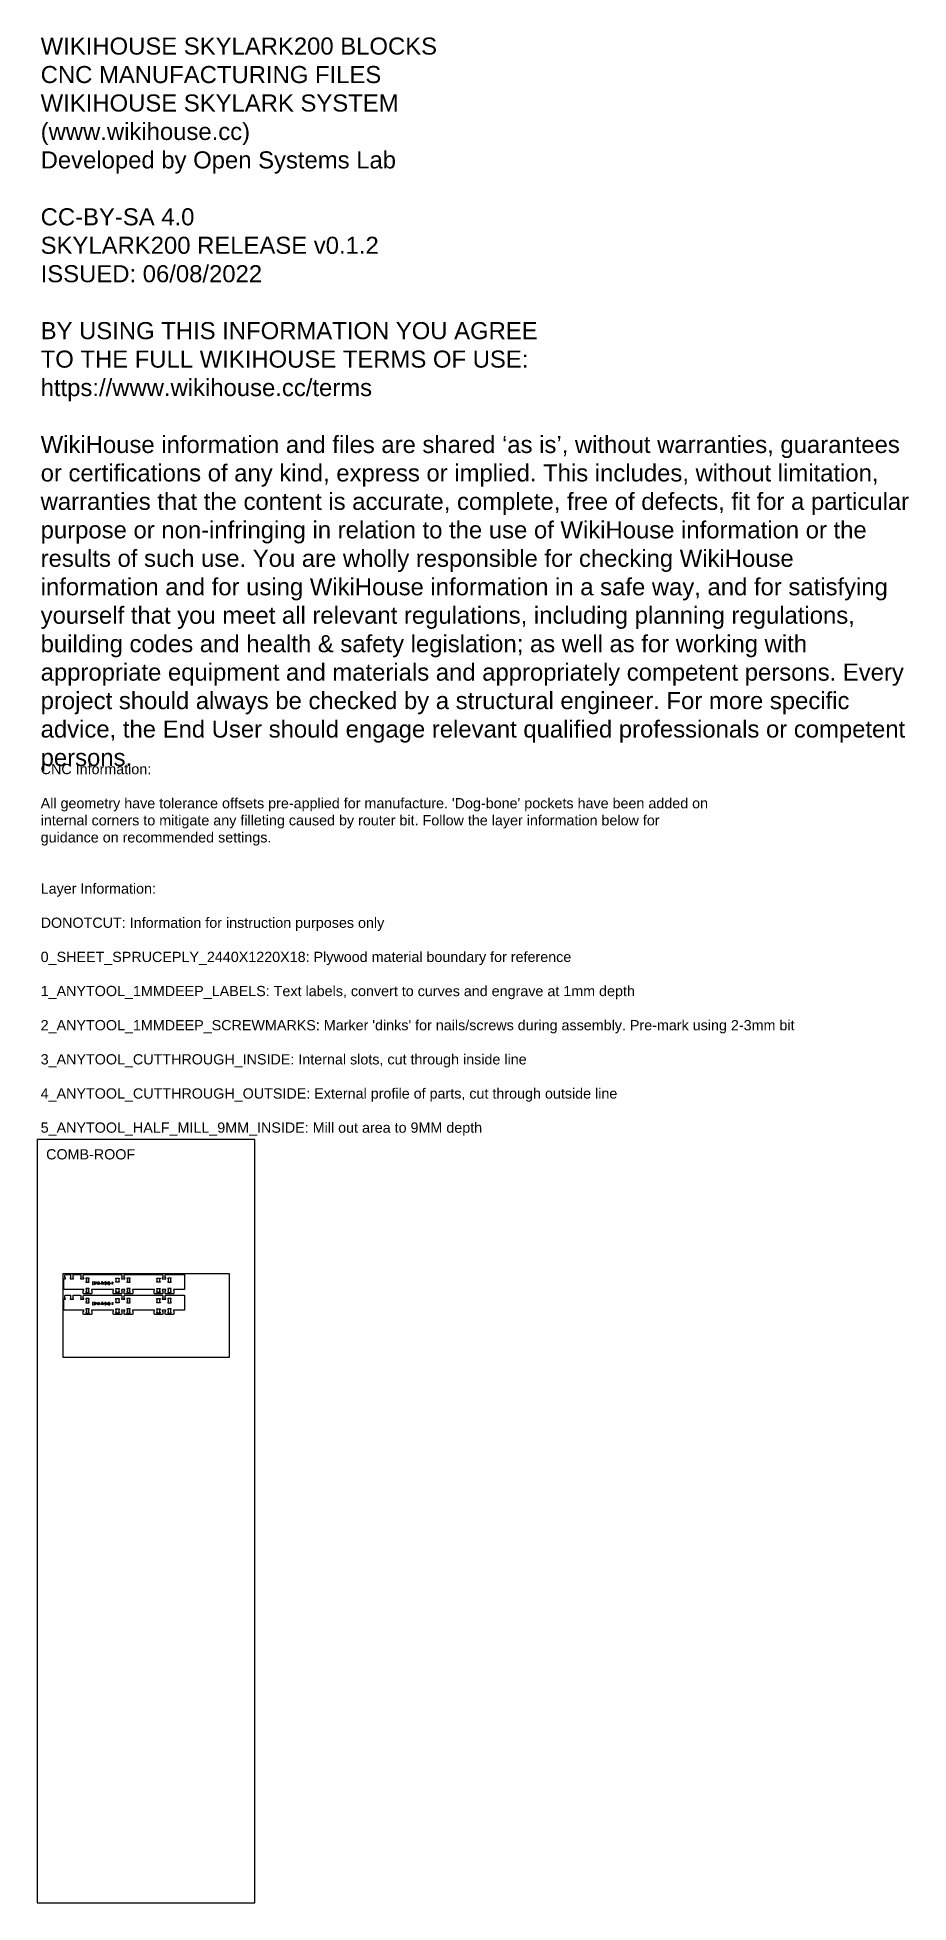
# Model space of a CAD drawing. Header units: millimetres. Extents: x 0 to 12757, y 0 to 27318.
import ezdxf

# ---------------------------------------------------------------- set-up
doc = ezdxf.new("R2010")
doc.units = ezdxf.units.MM
for name, color, linetype, true_color in [('0_SHEET_SPRUCEPLY_2440X122', 1, 'Continuous', 0xff0000), ('1_ANYTOOL_1MMDEEP_LABELS_S', 2, 'Continuous', 0xffff00), ('3_ANYTOOL_CUTTHROUGH_INSID', 4, 'Continuous', 0x00ffff), ('4_ANYTOOL_CUTTHROUGH_OUTSI', 5, 'Continuous', 0x0000ff), ('DONOTCUT', 7, 'Continuous', 0xffffff)]:
    doc.layers.add(name, color=color, linetype=linetype, true_color=true_color)
doc.styles.add('Arial', font='')
doc.styles.get('Arial').set_extended_font_data('Arial')

msp = doc.modelspace()

# ---------------------------------------------------------------- linework, layer by layer
at = {"layer": '0_SHEET_SPRUCEPLY_2440X122'}
msp.add_lwpolyline([(372, 9211), (372, 7991), (2812, 7991), (2812, 9211)], close=True, dxfattribs=at)
at = {"layer": '1_ANYTOOL_1MMDEEP_LABELS_S', "color": 2, "true_color": 0xffff00}
for points in [[(822, 9090), (812, 9090, 0.414214), (806, 9084), (806, 9060, 0.414214), (812, 9054), (822, 9054)], [(890, 9074), (900, 9074, -1), (900, 9054), (890, 9054), (890, 9090), (900, 9090, -1), (900, 9074)], [(940, 9070), (950, 9070, 1), (950, 9090), (940, 9090), (940, 9054)], [(822, 8792), (812, 8792, 0.414214), (806, 8786), (806, 8762, 0.414214), (812, 8756), (822, 8756)], [(890, 8776), (900, 8776, -1), (900, 8756), (890, 8756), (890, 8792), (900, 8792, -1), (900, 8776)], [(940, 8772), (950, 8772, 1), (950, 8792), (940, 8792), (940, 8756)]]:
    msp.add_lwpolyline(points, format="xyb", dxfattribs=at)
for points in [[(830, 9064, 1), (850, 9064), (850, 9080, 1), (830, 9080)], [(1052, 9090), (1040, 9090), (1040, 9054), (1052, 9054, 0.414214), (1060, 9062), (1060, 9082, 0.414214)], [(830, 8766, 1), (850, 8766), (850, 8782, 1), (830, 8782)], [(1052, 8792), (1040, 8792), (1040, 8756), (1052, 8756, 0.414214), (1060, 8764), (1060, 8784, 0.414214)]]:
    msp.add_lwpolyline(points, format="xyb", close=True, dxfattribs=at)
for points in [[(858, 9054), (858, 9090), (870, 9070), (882, 9090), (882, 9054)], [(918, 9066), (934, 9066)], [(960, 9054), (952, 9070)], [(964, 9054), (980, 9090)], [(1004, 9090), (988, 9090), (988, 9054), (1004, 9054)], [(1000, 9074), (988, 9074)], [(1012, 9054), (1012, 9090), (1032, 9054), (1032, 9090)], [(1068, 9066), (1084, 9066)], [(1104, 9072), (1092, 9090)], [(1104, 9072), (1116, 9090)], [(1104, 9054), (1104, 9072)], [(858, 8756), (858, 8792), (870, 8772), (882, 8792), (882, 8756)], [(918, 8768), (934, 8768)], [(960, 8756), (952, 8772)], [(964, 8756), (980, 8792)], [(1004, 8792), (988, 8792), (988, 8756), (1004, 8756)], [(1000, 8776), (988, 8776)], [(1012, 8756), (1012, 8792), (1032, 8756), (1032, 8792)], [(1068, 8768), (1084, 8768)], [(1104, 8774), (1092, 8792)], [(1104, 8774), (1116, 8792)], [(1104, 8756), (1104, 8774)]]:
    msp.add_lwpolyline(points, dxfattribs=at)
at = {"layer": '3_ANYTOOL_CUTTHROUGH_INSID', "color": 4, "true_color": 0x00ffff}
for points in [[(761, 9099), (755, 9099), (755, 9135), (761, 9135), (761, 9147), (712, 9147), (712, 9135), (718, 9135), (718, 9099), (712, 9099), (712, 9087), (761, 9087)], [(761, 9099), (755, 9099), (755, 9135), (761, 9135), (761, 9147), (712, 9147), (712, 9135), (718, 9135), (718, 9099), (712, 9099), (712, 9087), (761, 9087)], [(1148, 9099), (1154, 9099), (1154, 9135), (1148, 9135), (1148, 9147), (1197, 9147), (1197, 9135), (1191, 9135), (1191, 9099), (1197, 9099), (1197, 9087), (1148, 9087)], [(1148, 9099), (1154, 9099), (1154, 9135), (1148, 9135), (1148, 9147), (1197, 9147), (1197, 9135), (1191, 9135), (1191, 9099), (1197, 9099), (1197, 9087), (1148, 9087)], [(1361, 9099), (1355, 9099), (1355, 9135), (1361, 9135), (1361, 9147), (1312, 9147), (1312, 9135), (1318, 9135), (1318, 9099), (1312, 9099), (1312, 9087), (1361, 9087)], [(1361, 9099), (1355, 9099), (1355, 9135), (1361, 9135), (1361, 9147), (1312, 9147), (1312, 9135), (1318, 9135), (1318, 9099), (1312, 9099), (1312, 9087), (1361, 9087)], [(1748, 9099), (1754, 9099), (1754, 9135), (1748, 9135), (1748, 9147), (1797, 9147), (1797, 9135), (1791, 9135), (1791, 9099), (1797, 9099), (1797, 9087), (1748, 9087)], [(1748, 9099), (1754, 9099), (1754, 9135), (1748, 9135), (1748, 9147), (1797, 9147), (1797, 9135), (1791, 9135), (1791, 9099), (1797, 9099), (1797, 9087), (1748, 9087)], [(1961, 9099), (1955, 9099), (1955, 9135), (1961, 9135), (1961, 9147), (1912, 9147), (1912, 9135), (1918, 9135), (1918, 9099), (1912, 9099), (1912, 9087), (1961, 9087)], [(1961, 9099), (1955, 9099), (1955, 9135), (1961, 9135), (1961, 9147), (1912, 9147), (1912, 9135), (1918, 9135), (1918, 9099), (1912, 9099), (1912, 9087), (1961, 9087)], [(761, 8985), (761, 8997), (712, 8997), (712, 8985), (718, 8985), (718, 8949), (712, 8949), (712, 8937), (761, 8937), (761, 8949), (755, 8949), (755, 8985)], [(761, 8985), (761, 8997), (712, 8997), (712, 8985), (718, 8985), (718, 8949), (712, 8949), (712, 8937), (761, 8937), (761, 8949), (755, 8949), (755, 8985)], [(761, 8798), (755, 8798), (755, 8833), (761, 8833), (761, 8846), (712, 8846), (712, 8833), (718, 8833), (718, 8798), (712, 8798), (712, 8785), (761, 8785)], [(761, 8798), (755, 8798), (755, 8833), (761, 8833), (761, 8846), (712, 8846), (712, 8833), (718, 8833), (718, 8798), (712, 8798), (712, 8785), (761, 8785)], [(1148, 8985), (1148, 8997), (1197, 8997), (1197, 8985), (1191, 8985), (1191, 8949), (1197, 8949), (1197, 8937), (1148, 8937), (1148, 8949), (1154, 8949), (1154, 8985)], [(1148, 8985), (1148, 8997), (1197, 8997), (1197, 8985), (1191, 8985), (1191, 8949), (1197, 8949), (1197, 8937), (1148, 8937), (1148, 8949), (1154, 8949), (1154, 8985)], [(1148, 8798), (1154, 8798), (1154, 8833), (1148, 8833), (1148, 8846), (1197, 8846), (1197, 8833), (1191, 8833), (1191, 8798), (1197, 8798), (1197, 8785), (1148, 8785)], [(1148, 8798), (1154, 8798), (1154, 8833), (1148, 8833), (1148, 8846), (1197, 8846), (1197, 8833), (1191, 8833), (1191, 8798), (1197, 8798), (1197, 8785), (1148, 8785)], [(1361, 8985), (1361, 8997), (1312, 8997), (1312, 8985), (1318, 8985), (1318, 8949), (1312, 8949), (1312, 8937), (1361, 8937), (1361, 8949), (1355, 8949), (1355, 8985)], [(1361, 8985), (1361, 8997), (1312, 8997), (1312, 8985), (1318, 8985), (1318, 8949), (1312, 8949), (1312, 8937), (1361, 8937), (1361, 8949), (1355, 8949), (1355, 8985)], [(1361, 8798), (1355, 8798), (1355, 8833), (1361, 8833), (1361, 8846), (1312, 8846), (1312, 8833), (1318, 8833), (1318, 8798), (1312, 8798), (1312, 8785), (1361, 8785)], [(1361, 8798), (1355, 8798), (1355, 8833), (1361, 8833), (1361, 8846), (1312, 8846), (1312, 8833), (1318, 8833), (1318, 8798), (1312, 8798), (1312, 8785), (1361, 8785)], [(1748, 8985), (1748, 8997), (1797, 8997), (1797, 8985), (1791, 8985), (1791, 8949), (1797, 8949), (1797, 8937), (1748, 8937), (1748, 8949), (1754, 8949), (1754, 8985)], [(1748, 8985), (1748, 8997), (1797, 8997), (1797, 8985), (1791, 8985), (1791, 8949), (1797, 8949), (1797, 8937), (1748, 8937), (1748, 8949), (1754, 8949), (1754, 8985)], [(1748, 8798), (1754, 8798), (1754, 8833), (1748, 8833), (1748, 8846), (1797, 8846), (1797, 8833), (1791, 8833), (1791, 8798), (1797, 8798), (1797, 8785), (1748, 8785)], [(1748, 8798), (1754, 8798), (1754, 8833), (1748, 8833), (1748, 8846), (1797, 8846), (1797, 8833), (1791, 8833), (1791, 8798), (1797, 8798), (1797, 8785), (1748, 8785)], [(1961, 8985), (1961, 8997), (1912, 8997), (1912, 8985), (1918, 8985), (1918, 8949), (1912, 8949), (1912, 8937), (1961, 8937), (1961, 8949), (1955, 8949), (1955, 8985)], [(1961, 8985), (1961, 8997), (1912, 8997), (1912, 8985), (1918, 8985), (1918, 8949), (1912, 8949), (1912, 8937), (1961, 8937), (1961, 8949), (1955, 8949), (1955, 8985)], [(1961, 8798), (1955, 8798), (1955, 8833), (1961, 8833), (1961, 8846), (1912, 8846), (1912, 8833), (1918, 8833), (1918, 8798), (1912, 8798), (1912, 8785), (1961, 8785)], [(1961, 8798), (1955, 8798), (1955, 8833), (1961, 8833), (1961, 8846), (1912, 8846), (1912, 8833), (1918, 8833), (1918, 8798), (1912, 8798), (1912, 8785), (1961, 8785)], [(761, 8683), (761, 8696), (712, 8696), (712, 8683), (718, 8683), (718, 8648), (712, 8648), (712, 8635), (761, 8635), (761, 8648), (755, 8648), (755, 8683)], [(761, 8683), (761, 8696), (712, 8696), (712, 8683), (718, 8683), (718, 8648), (712, 8648), (712, 8635), (761, 8635), (761, 8648), (755, 8648), (755, 8683)], [(1148, 8683), (1148, 8696), (1197, 8696), (1197, 8683), (1191, 8683), (1191, 8648), (1197, 8648), (1197, 8635), (1148, 8635), (1148, 8648), (1154, 8648), (1154, 8683)], [(1148, 8683), (1148, 8696), (1197, 8696), (1197, 8683), (1191, 8683), (1191, 8648), (1197, 8648), (1197, 8635), (1148, 8635), (1148, 8648), (1154, 8648), (1154, 8683)], [(1361, 8683), (1361, 8696), (1312, 8696), (1312, 8683), (1318, 8683), (1318, 8648), (1312, 8648), (1312, 8635), (1361, 8635), (1361, 8648), (1355, 8648), (1355, 8683)], [(1361, 8683), (1361, 8696), (1312, 8696), (1312, 8683), (1318, 8683), (1318, 8648), (1312, 8648), (1312, 8635), (1361, 8635), (1361, 8648), (1355, 8648), (1355, 8683)], [(1748, 8683), (1748, 8696), (1797, 8696), (1797, 8683), (1791, 8683), (1791, 8648), (1797, 8648), (1797, 8635), (1748, 8635), (1748, 8648), (1754, 8648), (1754, 8683)], [(1748, 8683), (1748, 8696), (1797, 8696), (1797, 8683), (1791, 8683), (1791, 8648), (1797, 8648), (1797, 8635), (1748, 8635), (1748, 8648), (1754, 8648), (1754, 8683)], [(1961, 8683), (1961, 8696), (1912, 8696), (1912, 8683), (1918, 8683), (1918, 8648), (1912, 8648), (1912, 8635), (1961, 8635), (1961, 8648), (1955, 8648), (1955, 8683)], [(1961, 8683), (1961, 8696), (1912, 8696), (1912, 8683), (1918, 8683), (1918, 8648), (1912, 8648), (1912, 8635), (1961, 8635), (1961, 8648), (1955, 8648), (1955, 8683)]]:
    msp.add_lwpolyline(points, close=True, dxfattribs=at)
at = {"layer": '4_ANYTOOL_CUTTHROUGH_OUTSI', "color": 5, "true_color": 0x0000ff}
for points in [[(655, 9138), (679, 9138), (679, 9151), (673, 9151), (673, 9189), (673, 9189, -0.414214), (685, 9200), (1225, 9200, -0.414214), (1236, 9189), (1236, 9151), (1230, 9151), (1230, 9138), (1279, 9138), (1279, 9151), (1273, 9151), (1273, 9189), (1273, 9189, -0.198912), (1276, 9197, -0.198912), (1285, 9200), (1825, 9200, -0.198912), (1833, 9197, -0.198912), (1836, 9189), (1836, 9151), (1830, 9151), (1830, 9138), (1879, 9138), (1879, 9151), (1873, 9151), (1873, 9189), (1873, 9189, -0.414214), (1885, 9200), (2154, 9200), (2154, 8979), (1992, 8979), (1992, 8967), (1998, 8967), (1998, 8927), (1998, 8927, -0.414214), (1987, 8915), (1885, 8915), (1884, 8915), (1884, 8915), (1884, 8915), (1883, 8915), (1883, 8915), (1883, 8915), (1883, 8915), (1882, 8915), (1882, 8915), (1882, 8915), (1882, 8915), (1881, 8916), (1881, 8916), (1881, 8916), (1880, 8916), (1880, 8916), (1880, 8916), (1880, 8916), (1879, 8916), (1879, 8916), (1879, 8917), (1879, 8917), (1878, 8917), (1878, 8917), (1878, 8917), (1878, 8917), (1877, 8918), (1877, 8918), (1877, 8918), (1877, 8918), (1876, 8918), (1876, 8919), (1876, 8919), (1876, 8919), (1876, 8919), (1875, 8919), (1875, 8920), (1875, 8920), (1875, 8920), (1875, 8920), (1875, 8921), (1874, 8921), (1874, 8921), (1874, 8921), (1874, 8922), (1874, 8922), (1874, 8922), (1874, 8922), (1873, 8923), (1873, 8923), (1873, 8923), (1873, 8924), (1873, 8924), (1873, 8924), (1873, 8924), (1873, 8925), (1873, 8925), (1873, 8925), (1873, 8925), (1873, 8926), (1873, 8926), (1873, 8926), (1873, 8927), (1873, 8927), (1873, 8967), (1879, 8967), (1879, 8979), (1830, 8979), (1830, 8967), (1836, 8967), (1836, 8927), (1836, 8927), (1836, 8927), (1836, 8926), (1836, 8926), (1836, 8926), (1836, 8925), (1836, 8925), (1836, 8925), (1836, 8925), (1836, 8924), (1836, 8924), (1836, 8924), (1836, 8924), (1836, 8923), (1836, 8923), (1836, 8923), (1835, 8922), (1835, 8922), (1835, 8922), (1835, 8922), (1835, 8921), (1835, 8921), (1835, 8921), (1835, 8921), (1834, 8920), (1834, 8920), (1834, 8920), (1834, 8920), (1834, 8919), (1833, 8919), (1833, 8919), (1833, 8919), (1833, 8919), (1833, 8918), (1832, 8918), (1832, 8918), (1832, 8918), (1832, 8918), (1831, 8917), (1831, 8917), (1831, 8917), (1831, 8917), (1830, 8917), (1830, 8917), (1830, 8916), (1830, 8916), (1829, 8916), (1829, 8916), (1829, 8916), (1829, 8916), (1828, 8916), (1828, 8916), (1828, 8916), (1827, 8915), (1827, 8915), (1827, 8915), (1827, 8915), (1826, 8915), (1826, 8915), (1826, 8915), (1826, 8915), (1825, 8915), (1825, 8915), (1825, 8915), (1825, 8915), (1723, 8915, -0.414214), (1711, 8927), (1711, 8967), (1717, 8967), (1717, 8979), (1392, 8979), (1392, 8967), (1398, 8967), (1398, 8927), (1398, 8927, -0.414214), (1387, 8915), (1285, 8915), (1284, 8915), (1284, 8915), (1284, 8915), (1283, 8915), (1283, 8915), (1283, 8915), (1283, 8915), (1282, 8915), (1282, 8915), (1282, 8915), (1282, 8915), (1281, 8916), (1281, 8916), (1281, 8916), (1280, 8916), (1280, 8916), (1280, 8916), (1280, 8916), (1279, 8916), (1279, 8916), (1279, 8917), (1279, 8917), (1278, 8917), (1278, 8917), (1278, 8917), (1278, 8917), (1277, 8918), (1277, 8918), (1277, 8918), (1277, 8918), (1276, 8918), (1276, 8919), (1276, 8919), (1276, 8919), (1276, 8919), (1275, 8919), (1275, 8920), (1275, 8920), (1275, 8920), (1275, 8920), (1275, 8921), (1274, 8921), (1274, 8921), (1274, 8921), (1274, 8922), (1274, 8922), (1274, 8922), (1274, 8922), (1273, 8923), (1273, 8923), (1273, 8923), (1273, 8924), (1273, 8924), (1273, 8924), (1273, 8924), (1273, 8925), (1273, 8925), (1273, 8925), (1273, 8925), (1273, 8926), (1273, 8926), (1273, 8926), (1273, 8927), (1273, 8927), (1273, 8967), (1279, 8967), (1279, 8979), (1230, 8979), (1230, 8967), (1236, 8967), (1236, 8927), (1236, 8927), (1236, 8927), (1236, 8926), (1236, 8926), (1236, 8926), (1236, 8925), (1236, 8925), (1236, 8925), (1236, 8925), (1236, 8924), (1236, 8924), (1236, 8924), (1236, 8924), (1236, 8923), (1236, 8923), (1236, 8923), (1235, 8922), (1235, 8922), (1235, 8922), (1235, 8922), (1235, 8921), (1235, 8921), (1235, 8921), (1235, 8921), (1234, 8920), (1234, 8920), (1234, 8920), (1234, 8920), (1234, 8919), (1233, 8919), (1233, 8919), (1233, 8919), (1233, 8919), (1233, 8918), (1232, 8918), (1232, 8918), (1232, 8918), (1232, 8918), (1231, 8917), (1231, 8917), (1231, 8917), (1231, 8917), (1230, 8917), (1230, 8917), (1230, 8916), (1230, 8916), (1229, 8916), (1229, 8916), (1229, 8916), (1229, 8916), (1228, 8916), (1228, 8916), (1228, 8916), (1227, 8915), (1227, 8915), (1227, 8915), (1227, 8915), (1226, 8915), (1226, 8915), (1226, 8915), (1226, 8915), (1225, 8915), (1225, 8915), (1225, 8915), (1225, 8915), (1123, 8915, -0.414214), (1111, 8927), (1111, 8967), (1117, 8967), (1117, 8979), (792, 8979), (792, 8967), (798, 8967), (798, 8927), (798, 8927, -0.414214), (787, 8915), (685, 8915), (684, 8915), (684, 8915), (684, 8915), (683, 8915), (683, 8915), (683, 8915), (683, 8915), (682, 8915), (682, 8915), (682, 8915), (682, 8915), (681, 8916), (681, 8916), (681, 8916), (680, 8916), (680, 8916), (680, 8916), (680, 8916), (679, 8916), (679, 8916), (679, 8917), (679, 8917), (678, 8917), (678, 8917), (678, 8917), (678, 8917), (677, 8918), (677, 8918), (677, 8918), (677, 8918), (676, 8918), (676, 8919), (676, 8919), (676, 8919), (676, 8919), (675, 8919), (675, 8920), (675, 8920), (675, 8920), (675, 8920), (675, 8921), (674, 8921), (674, 8921), (674, 8921), (674, 8922), (674, 8922), (674, 8922), (674, 8922), (673, 8923), (673, 8923), (673, 8923), (673, 8924), (673, 8924), (673, 8924), (673, 8924), (673, 8925), (673, 8925), (673, 8925), (673, 8925), (673, 8926), (673, 8926), (673, 8926), (673, 8927), (673, 8927), (673, 8967), (679, 8967), (679, 8979), (655, 8979), (387, 8979), (387, 8979), (387, 9138), (411, 9138), (411, 9151), (405, 9151), (405, 9189), (405, 9189, -0.414214), (417, 9200), (486, 9200), (486, 9151), (480, 9151), (480, 9138), (529, 9138), (529, 9151), (523, 9151), (523, 9200), (625, 9200), (625, 9200), (625, 9200), (625, 9200), (625, 9200), (626, 9200), (626, 9200), (626, 9200), (626, 9200), (627, 9200), (627, 9200), (627, 9200), (627, 9200), (628, 9200), (628, 9200), (628, 9200), (629, 9200), (629, 9199), (629, 9199), (629, 9199), (630, 9199), (630, 9199), (630, 9199), (630, 9199), (631, 9199), (631, 9198), (631, 9198), (631, 9198), (632, 9198), (632, 9198), (632, 9198), (632, 9197), (633, 9197), (633, 9197), (633, 9197), (633, 9196), (633, 9196), (634, 9196), (634, 9196), (634, 9196), (634, 9195), (634, 9195), (634, 9195), (635, 9195), (635, 9194), (635, 9194), (635, 9194), (635, 9194), (635, 9193), (635, 9193), (635, 9193), (636, 9192), (636, 9192), (636, 9192), (636, 9192), (636, 9191), (636, 9191), (636, 9191), (636, 9191), (636, 9190), (636, 9190), (636, 9190), (636, 9189), (636, 9189), (636, 9189), (636, 9189), (636, 9151), (630, 9151), (630, 9138), (655, 9138)], [(655, 8837), (679, 8837), (679, 8849), (673, 8849), (673, 8887), (673, 8887, -0.414214), (685, 8899), (1225, 8899, -0.414214), (1236, 8887), (1236, 8849), (1230, 8849), (1230, 8837), (1279, 8837), (1279, 8849), (1273, 8849), (1273, 8887), (1273, 8887, -0.198912), (1276, 8895, -0.198912), (1285, 8899), (1825, 8899, -0.198912), (1833, 8895, -0.198912), (1836, 8887), (1836, 8849), (1830, 8849), (1830, 8837), (1879, 8837), (1879, 8849), (1873, 8849), (1873, 8887), (1873, 8887, -0.414214), (1885, 8899), (2154, 8899), (2154, 8678), (1992, 8678), (1992, 8665), (1998, 8665), (1998, 8625), (1998, 8625, -0.414214), (1987, 8614), (1885, 8614), (1884, 8614), (1884, 8614), (1884, 8614), (1883, 8614), (1883, 8614), (1883, 8614), (1883, 8614), (1882, 8614), (1882, 8614), (1882, 8614), (1882, 8614), (1881, 8614), (1881, 8614), (1881, 8614), (1880, 8614), (1880, 8614), (1880, 8615), (1880, 8615), (1879, 8615), (1879, 8615), (1879, 8615), (1879, 8615), (1878, 8615), (1878, 8615), (1878, 8616), (1878, 8616), (1877, 8616), (1877, 8616), (1877, 8616), (1877, 8617), (1876, 8617), (1876, 8617), (1876, 8617), (1876, 8617), (1876, 8618), (1875, 8618), (1875, 8618), (1875, 8618), (1875, 8619), (1875, 8619), (1875, 8619), (1874, 8619), (1874, 8620), (1874, 8620), (1874, 8620), (1874, 8620), (1874, 8621), (1874, 8621), (1873, 8621), (1873, 8622), (1873, 8622), (1873, 8622), (1873, 8622), (1873, 8623), (1873, 8623), (1873, 8623), (1873, 8623), (1873, 8624), (1873, 8624), (1873, 8624), (1873, 8625), (1873, 8625), (1873, 8625), (1873, 8625), (1873, 8665), (1879, 8665), (1879, 8678), (1830, 8678), (1830, 8665), (1836, 8665), (1836, 8625), (1836, 8625), (1836, 8625), (1836, 8625), (1836, 8625), (1836, 8624), (1836, 8624), (1836, 8624), (1836, 8623), (1836, 8623), (1836, 8623), (1836, 8623), (1836, 8622), (1836, 8622), (1836, 8622), (1836, 8622), (1836, 8621), (1835, 8621), (1835, 8621), (1835, 8620), (1835, 8620), (1835, 8620), (1835, 8620), (1835, 8619), (1835, 8619), (1834, 8619), (1834, 8619), (1834, 8618), (1834, 8618), (1834, 8618), (1833, 8618), (1833, 8617), (1833, 8617), (1833, 8617), (1833, 8617), (1832, 8617), (1832, 8616), (1832, 8616), (1832, 8616), (1831, 8616), (1831, 8616), (1831, 8615), (1831, 8615), (1830, 8615), (1830, 8615), (1830, 8615), (1830, 8615), (1829, 8615), (1829, 8615), (1829, 8614), (1829, 8614), (1828, 8614), (1828, 8614), (1828, 8614), (1827, 8614), (1827, 8614), (1827, 8614), (1827, 8614), (1826, 8614), (1826, 8614), (1826, 8614), (1826, 8614), (1825, 8614), (1825, 8614), (1825, 8614), (1825, 8614), (1723, 8614, -0.414214), (1711, 8625), (1711, 8665), (1717, 8665), (1717, 8678), (1392, 8678), (1392, 8665), (1398, 8665), (1398, 8625), (1398, 8625, -0.414214), (1387, 8614), (1285, 8614), (1284, 8614), (1284, 8614), (1284, 8614), (1283, 8614), (1283, 8614), (1283, 8614), (1283, 8614), (1282, 8614), (1282, 8614), (1282, 8614), (1282, 8614), (1281, 8614), (1281, 8614), (1281, 8614), (1280, 8614), (1280, 8614), (1280, 8615), (1280, 8615), (1279, 8615), (1279, 8615), (1279, 8615), (1279, 8615), (1278, 8615), (1278, 8615), (1278, 8616), (1278, 8616), (1277, 8616), (1277, 8616), (1277, 8616), (1277, 8617), (1276, 8617), (1276, 8617), (1276, 8617), (1276, 8617), (1276, 8618), (1275, 8618), (1275, 8618), (1275, 8618), (1275, 8619), (1275, 8619), (1275, 8619), (1274, 8619), (1274, 8620), (1274, 8620), (1274, 8620), (1274, 8620), (1274, 8621), (1274, 8621), (1273, 8621), (1273, 8622), (1273, 8622), (1273, 8622), (1273, 8622), (1273, 8623), (1273, 8623), (1273, 8623), (1273, 8623), (1273, 8624), (1273, 8624), (1273, 8624), (1273, 8625), (1273, 8625), (1273, 8625), (1273, 8625), (1273, 8665), (1279, 8665), (1279, 8678), (1230, 8678), (1230, 8665), (1236, 8665), (1236, 8625), (1236, 8625), (1236, 8625), (1236, 8625), (1236, 8625), (1236, 8624), (1236, 8624), (1236, 8624), (1236, 8623), (1236, 8623), (1236, 8623), (1236, 8623), (1236, 8622), (1236, 8622), (1236, 8622), (1236, 8622), (1236, 8621), (1235, 8621), (1235, 8621), (1235, 8620), (1235, 8620), (1235, 8620), (1235, 8620), (1235, 8619), (1235, 8619), (1234, 8619), (1234, 8619), (1234, 8618), (1234, 8618), (1234, 8618), (1233, 8618), (1233, 8617), (1233, 8617), (1233, 8617), (1233, 8617), (1232, 8617), (1232, 8616), (1232, 8616), (1232, 8616), (1231, 8616), (1231, 8616), (1231, 8615), (1231, 8615), (1230, 8615), (1230, 8615), (1230, 8615), (1230, 8615), (1229, 8615), (1229, 8615), (1229, 8614), (1229, 8614), (1228, 8614), (1228, 8614), (1228, 8614), (1227, 8614), (1227, 8614), (1227, 8614), (1227, 8614), (1226, 8614), (1226, 8614), (1226, 8614), (1226, 8614), (1225, 8614), (1225, 8614), (1225, 8614), (1225, 8614), (1123, 8614, -0.414214), (1111, 8625), (1111, 8665), (1117, 8665), (1117, 8678), (792, 8678), (792, 8665), (798, 8665), (798, 8625), (798, 8625, -0.414214), (787, 8614), (685, 8614), (684, 8614), (684, 8614), (684, 8614), (683, 8614), (683, 8614), (683, 8614), (683, 8614), (682, 8614), (682, 8614), (682, 8614), (682, 8614), (681, 8614), (681, 8614), (681, 8614), (680, 8614), (680, 8614), (680, 8615), (680, 8615), (679, 8615), (679, 8615), (679, 8615), (679, 8615), (678, 8615), (678, 8615), (678, 8616), (678, 8616), (677, 8616), (677, 8616), (677, 8616), (677, 8617), (676, 8617), (676, 8617), (676, 8617), (676, 8617), (676, 8618), (675, 8618), (675, 8618), (675, 8618), (675, 8619), (675, 8619), (675, 8619), (674, 8619), (674, 8620), (674, 8620), (674, 8620), (674, 8620), (674, 8621), (674, 8621), (673, 8621), (673, 8622), (673, 8622), (673, 8622), (673, 8622), (673, 8623), (673, 8623), (673, 8623), (673, 8623), (673, 8624), (673, 8624), (673, 8624), (673, 8625), (673, 8625), (673, 8625), (673, 8625), (673, 8665), (679, 8665), (679, 8678), (655, 8678), (387, 8678), (387, 8678), (387, 8837), (411, 8837), (411, 8849), (405, 8849), (405, 8887), (405, 8887, -0.414214), (417, 8899), (486, 8899), (486, 8849), (480, 8849), (480, 8837), (529, 8837), (529, 8849), (523, 8849), (523, 8899), (625, 8899), (625, 8899), (625, 8899), (625, 8899), (625, 8899), (626, 8899), (626, 8899), (626, 8899), (626, 8899), (627, 8899), (627, 8899), (627, 8898), (627, 8898), (628, 8898), (628, 8898), (628, 8898), (629, 8898), (629, 8898), (629, 8898), (629, 8898), (630, 8898), (630, 8898), (630, 8897), (630, 8897), (631, 8897), (631, 8897), (631, 8897), (631, 8897), (632, 8896), (632, 8896), (632, 8896), (632, 8896), (633, 8896), (633, 8895), (633, 8895), (633, 8895), (633, 8895), (634, 8895), (634, 8894), (634, 8894), (634, 8894), (634, 8894), (634, 8893), (635, 8893), (635, 8893), (635, 8893), (635, 8892), (635, 8892), (635, 8892), (635, 8891), (635, 8891), (636, 8891), (636, 8891), (636, 8890), (636, 8890), (636, 8890), (636, 8890), (636, 8889), (636, 8889), (636, 8889), (636, 8889), (636, 8888), (636, 8888), (636, 8888), (636, 8887), (636, 8887), (636, 8849), (630, 8849), (630, 8837), (655, 8837)]]:
    msp.add_lwpolyline(points, format="xyb", close=True, dxfattribs=at)
at = {"layer": 'DONOTCUT'}
msp.add_lwpolyline([(0, 0), (3183, 0), (3183, 11179), (0, 11179)], close=True, dxfattribs=at)

# ---------------------------------------------------------------- texts
at = {"layer": 'DONOTCUT', "attachment_point": 1, "style": 'Arial'}
for s, insert, char_height, width in [('{\\fArial;WIKIHOUSE SKYLARK200 BLOCKS}\\P{\\fArial;CNC MANUFACTURING FILES}\\P{\\fArial;WIKIHOUSE SKYLARK SYSTEM}\\P{\\fArial;(www.wikihouse.cc)}\\P{\\fArial;Developed by Open Systems Lab}\\P\\P{\\fArial;CC-BY-SA 4.0}\\P{\\fArial;SKYLARK200 RELEASE v0.1.2}\\P{\\fArial;ISSUED: 06/08/2022}\\P\\P{\\fArial;BY USING THIS INFORMATION YOU AGREE }\\P{\\fArial;TO THE FULL WIKIHOUSE TERMS OF USE:}\\P{\\fArial;https://www.wikihouse.cc/terms}\\P\\P{\\fArial;WikiHouse information and files are shared }{\\fArial;‘as is}{\\fArial;’, without warranties, guarantees }\\P{\\fArial;or certifications of any kind, express or implied. This includes, without limitation, }\\P{\\fArial;warranties that the content is accurate, complete, free of defects, fit for a particular }\\P{\\fArial;purpose or non-infringing in relation to the use of WikiHouse information or the }\\P{\\fArial;results of such use. You are wholly responsible for checking WikiHouse }\\P{\\fArial;information and for using WikiHouse information in a safe way, and for satisfying }\\P{\\fArial;yourself that you meet all relevant regulations, including planning regulations, }\\P{\\fArial;building codes and health & safety legislation; as well as for working with }\\P{\\fArial;appropriate equipment and materials and appropriately competent persons. Every }\\P{\\fArial;project should always be checked by a structural engineer. For more specific }\\P{\\fArial;advice, the End User should engage relevant qualified professionals or competent }\\P{\\fArial;persons.}\\P', (49, 27315), 250, 12895.38), ("{\\fArial;CNC Information:}\\P\\P{\\fArial;All geometry have tolerance offsets pre-applied for manufacture. 'Dog-bone' pockets have been added on}\\P{\\fArial;internal corners to mitigate any filleting caused by router bit. Follow the layer information below for}\\P{\\fArial;guidance on recommended settings.}\\P\\P\\P{\\fArial;Layer Information:}\\P\\P{\\fArial;DONOTCUT: Information for instruction purposes only}\\P\\P{\\fArial;0_SHEET_SPRUCEPLY_2440X1220X18: Plywood material boundary for reference}\\P\\P{\\fArial;1_ANYTOOL_1MMDEEP_LABELS: Text labels, convert to curves and engrave at 1mm depth}\\P\\P{\\fArial;2_ANYTOOL_1MMDEEP_SCREWMARKS: Marker 'dinks' for nails/screws during assembly. Pre-mark using 2-3mm bit}\\P\\P{\\fArial;3_ANYTOOL_CUTTHROUGH_INSIDE: Internal slots, cut through inside line}\\P\\P{\\fArial;4_ANYTOOL_CUTTHROUGH_OUTSIDE: External profile of parts, cut through outside line}\\P\\P{\\fArial;5_ANYTOOL_HALF_MILL_9MM_INSIDE: Mill out area to 9MM depth}", (49, 16677), 150, 22265.22), ('COMB-ROOF', (129, 11035, 0), 150, 2877.72)]:
    msp.add_mtext(s, dxfattribs=dict(at, insert=insert, char_height=char_height, width=width))

doc.saveas('drawing.dxf')
